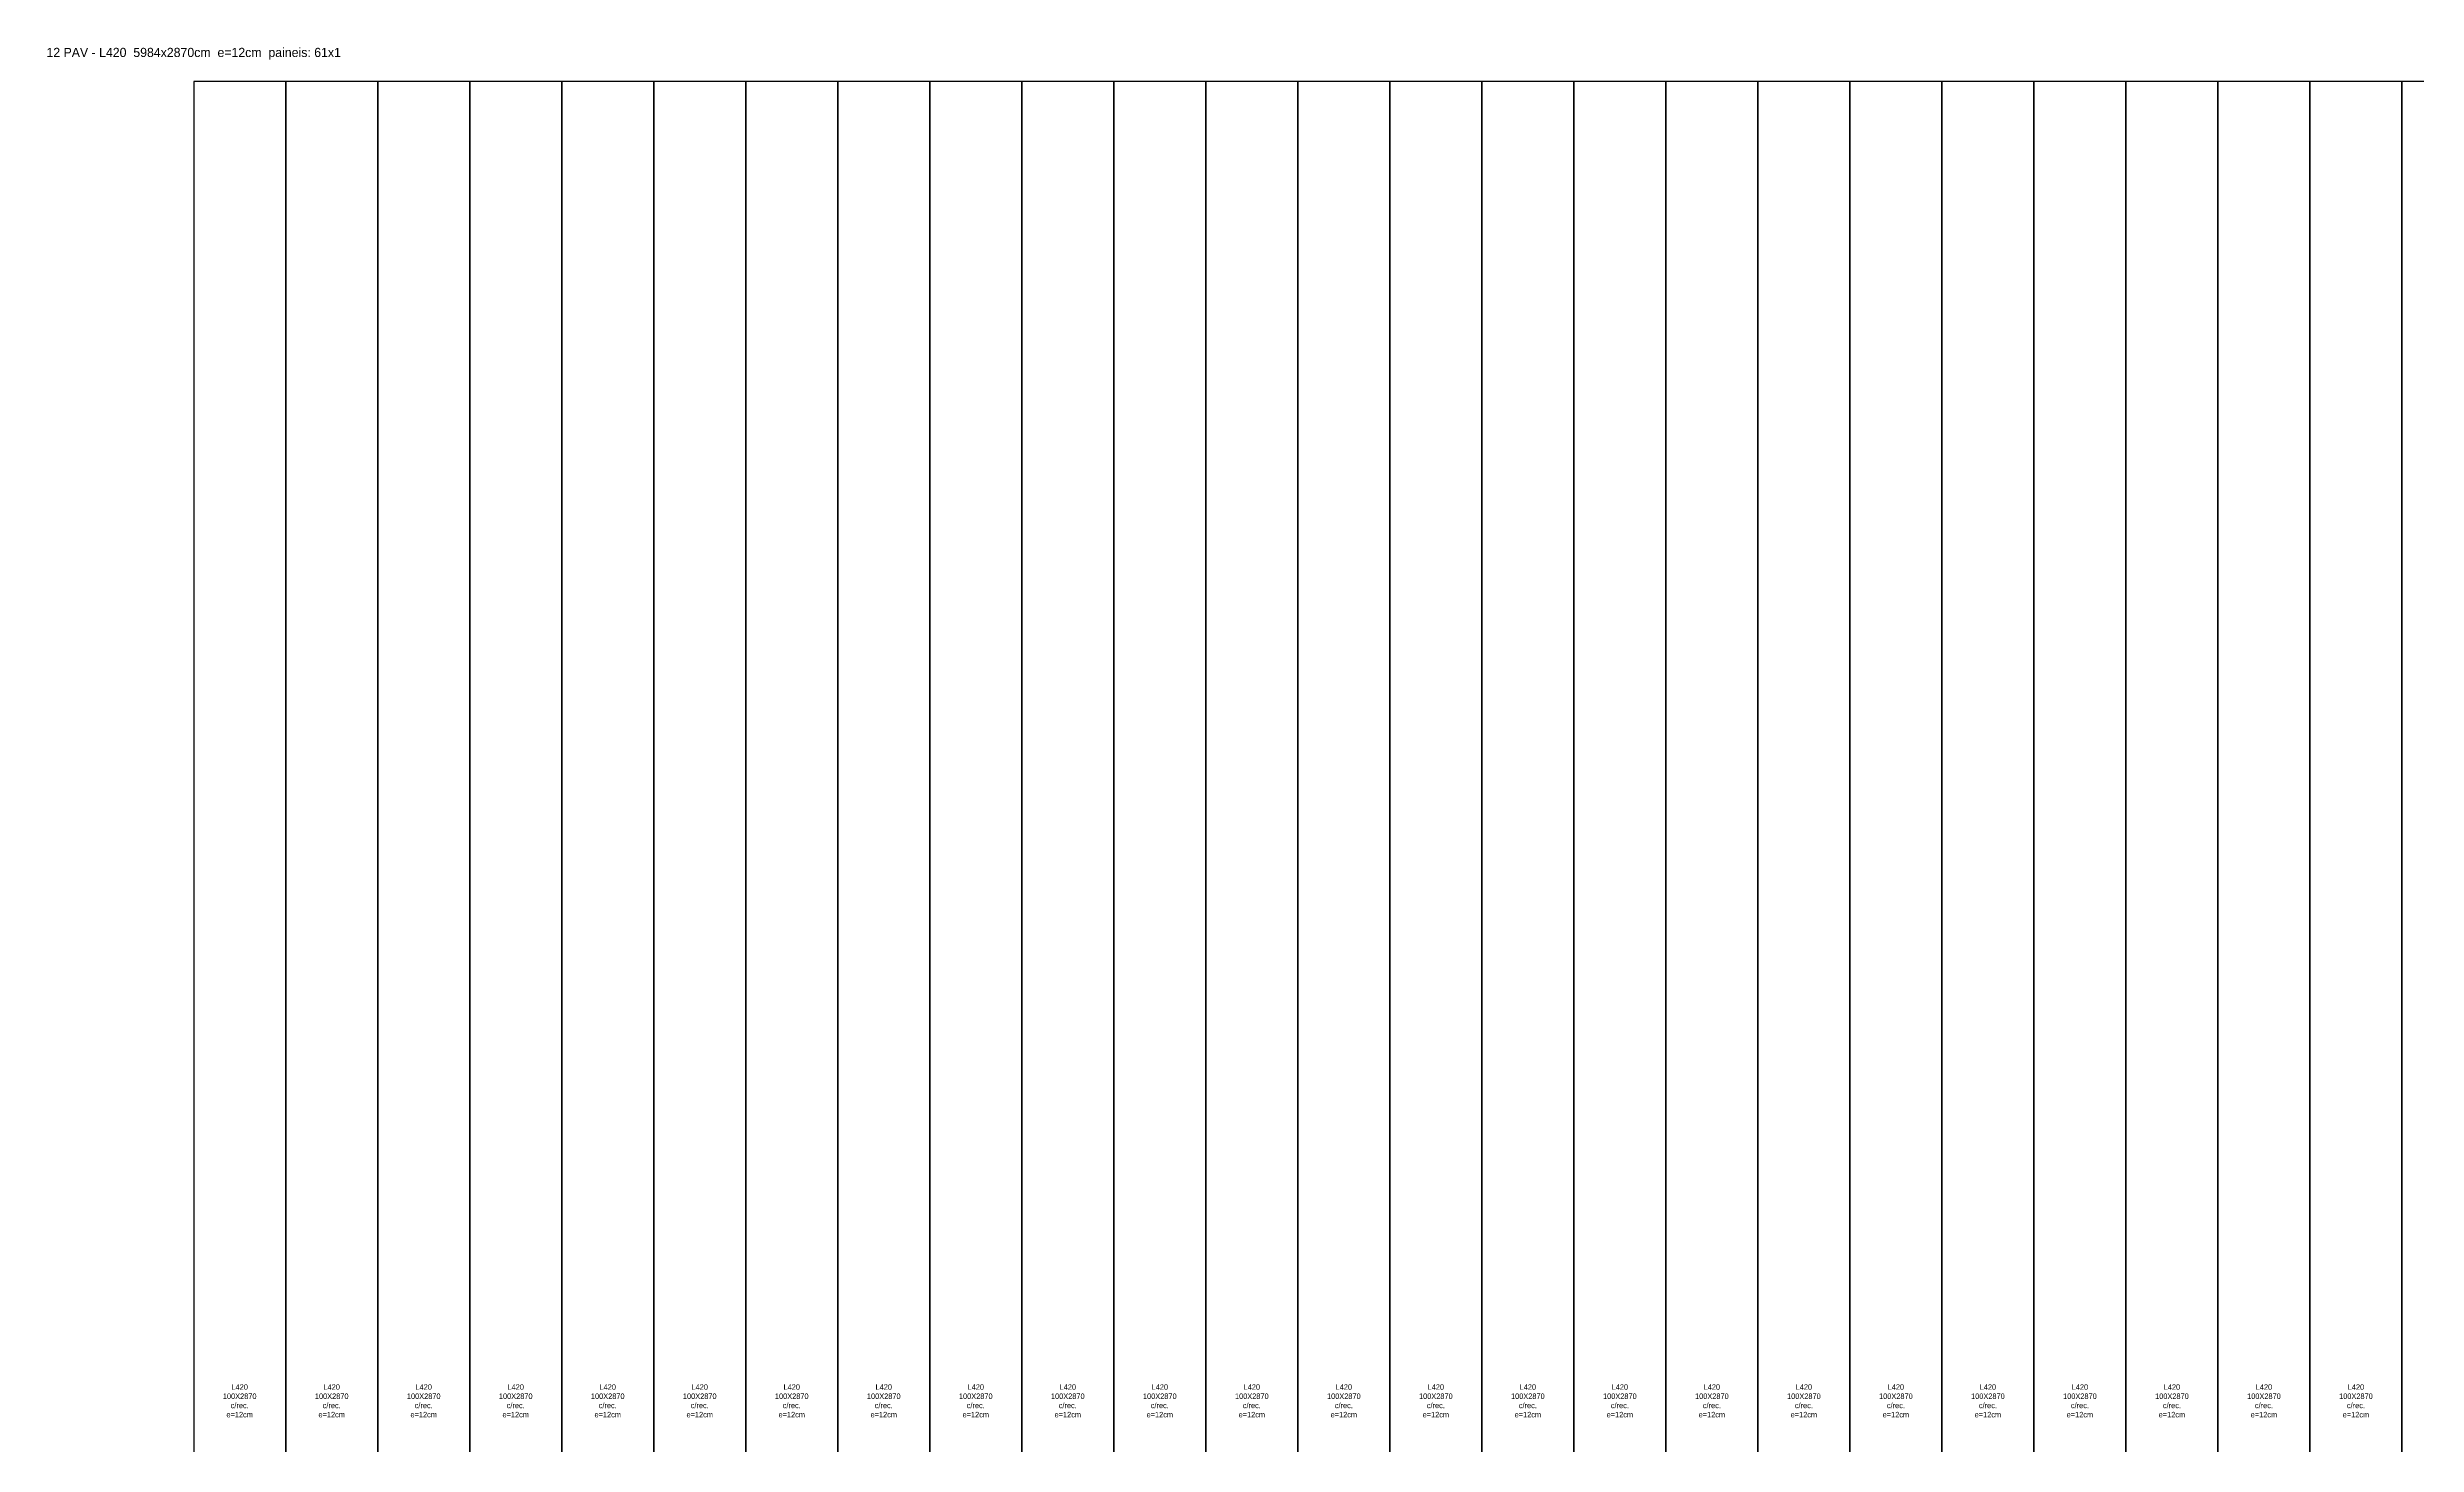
# Model space of a CAD drawing. Header units: metres. Extents: x -159 to 6009, y -50 to 2907.
# Drawn here: x -159 to 2416, y 1387 to 2907 of the extents above; entities that cross this region are included whole.
import ezdxf

# ---------------------------------------------------------------- set-up
doc = ezdxf.new("R2010")
doc.units = ezdxf.units.M
for name, color, linetype in [('AUX00', 2, 'Continuous'), ('Contorno', 7, 'Continuous'), ('NOMENCLATURA', 2, 'Continuous'), ('Paineis', 3, 'Continuous')]:
    doc.layers.add(name, color=color, linetype=linetype)

msp = doc.modelspace()

# ---------------------------------------------------------------- linework, layer by layer
at = {"layer": 'Contorno'}
msp.add_lwpolyline([(0, 0), (5984.2, 0), (5984.2, 2870), (0, 2870), (0, 0)], close=True, dxfattribs=at)
at = {"layer": 'Paineis'}
for points in [[(0, 0), (100, 0), (100, 2870), (0, 2870)], [(100, 0), (200, 0), (200, 2870), (100, 2870)], [(200, 0), (300, 0), (300, 2870), (200, 2870)], [(300, 0), (400, 0), (400, 2870), (300, 2870)], [(400, 0), (500, 0), (500, 2870), (400, 2870)], [(500, 0), (600, 0), (600, 2870), (500, 2870)], [(600, 0), (700, 0), (700, 2870), (600, 2870)], [(700, 0), (800, 0), (800, 2870), (700, 2870)], [(800, 0), (900, 0), (900, 2870), (800, 2870)], [(900, 0), (1000, 0), (1000, 2870), (900, 2870)], [(1000, 0), (1100, 0), (1100, 2870), (1000, 2870)], [(1100, 0), (1200, 0), (1200, 2870), (1100, 2870)], [(1200, 0), (1300, 0), (1300, 2870), (1200, 2870)], [(1300, 0), (1400, 0), (1400, 2870), (1300, 2870)], [(1400, 0), (1500, 0), (1500, 2870), (1400, 2870)], [(1500, 0), (1600, 0), (1600, 2870), (1500, 2870)], [(1600, 0), (1700, 0), (1700, 2870), (1600, 2870)], [(1700, 0), (1800, 0), (1800, 2870), (1700, 2870)], [(1800, 0), (1900, 0), (1900, 2870), (1800, 2870)], [(1900, 0), (2000, 0), (2000, 2870), (1900, 2870)], [(2000, 0), (2100, 0), (2100, 2870), (2000, 2870)], [(2100, 0), (2200, 0), (2200, 2870), (2100, 2870)], [(2200, 0), (2300, 0), (2300, 2870), (2200, 2870)], [(2300, 0), (2400, 0), (2400, 2870), (2300, 2870)], [(2400, 0), (2500, 0), (2500, 2870), (2400, 2870)]]:
    msp.add_lwpolyline(points, close=True, dxfattribs=at)

# ---------------------------------------------------------------- texts
at = {"layer": 'AUX00', "char_height": 6, "width": 100, "attachment_point": 5}
for insert in [(50, 1435), (150, 1435), (250, 1435), (350, 1435), (450, 1435), (550, 1435), (650, 1435), (750, 1435), (850, 1435), (950, 1435), (1050, 1435), (1150, 1435), (1250, 1435), (1350, 1435), (1450, 1435), (1550, 1435), (1650, 1435), (1750, 1435), (1850, 1435), (1950, 1435), (2050, 1435), (2150, 1435), (2250, 1435), (2350, 1435)]:
    msp.add_mtext('\\pxqc;L420^J100X2870^Jc/rec.^Je=12cm', dxfattribs=dict(at, insert=insert))
at = {"layer": 'NOMENCLATURA', "insert": (0, 2900), "char_height": 10, "width": 6004.2, "attachment_point": 5}
msp.add_mtext('12 PAV - L420  5984x2870cm  e=12cm  paineis: 61x1', dxfattribs=at)

doc.saveas('drawing.dxf')
